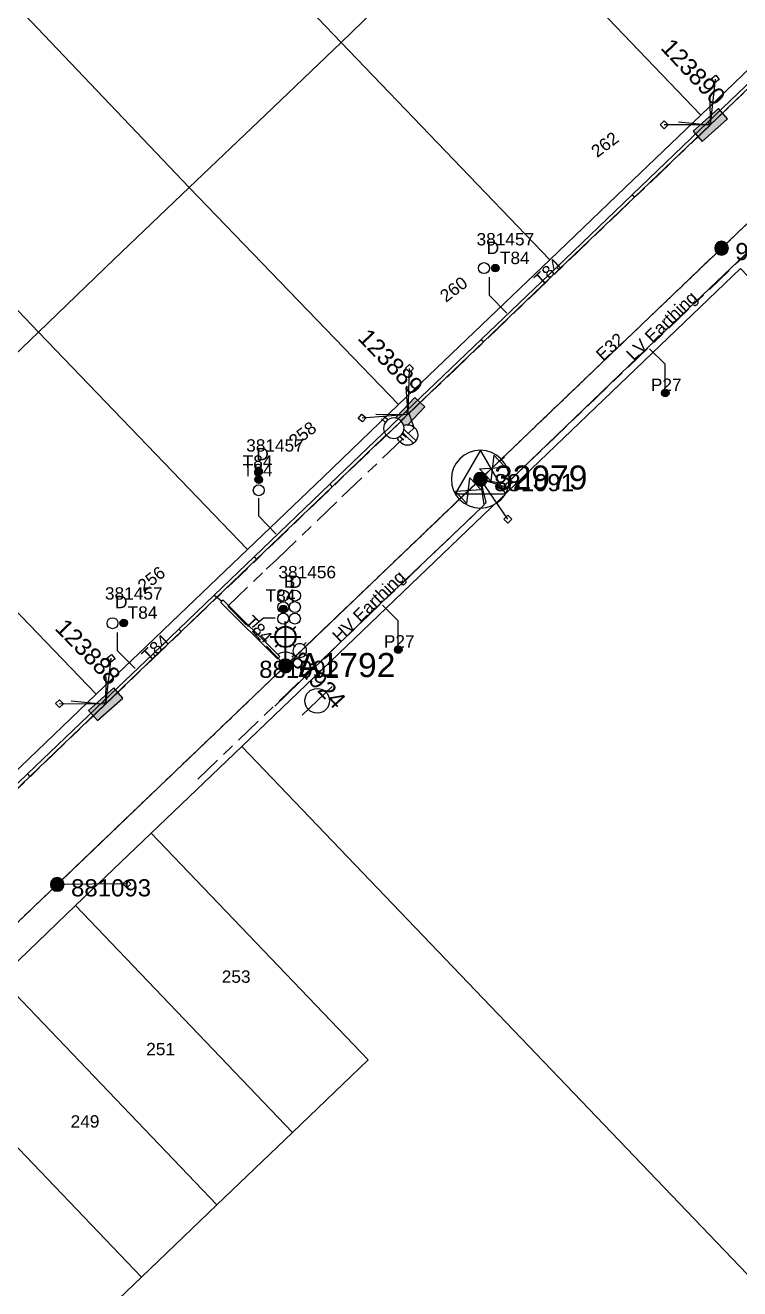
# Model space of a CAD drawing. Header units: metres. Extents: x 249598 to 250736, y 6276356 to 6277377.
# Drawn here: x 249900.1 to 250004.1, y 6276585.7 to 6276769.7 of the extents above; entities that cross this region are included whole.
import ezdxf
from ezdxf.enums import TextEntityAlignment as Align

# ---------------------------------------------------------------- set-up
doc = ezdxf.new("R2010")
doc.units = ezdxf.units.M
doc.linetypes.add('Cable Exist OH', pattern=[1, 1, 0])
doc.linetypes.add('Cable Exist UG', pattern=[8.2, 4, -1.2, 1.8, -1.2])
doc.layers.get('0').update_dxf_attribs({"color": 6})
doc.layers.add('Cadastre Land Parcels_SP_EXT', color=9, linetype='Continuous', lineweight=5)
doc.layers.add('Cadastre Roads_SP_EXT', color=9, linetype='Continuous', lineweight=5)
for name, color, linetype in [('Duct_SP_EXT', 7, 'Continuous'), ('Equip_LV_EXT', 7, 'Continuous'), ('Equip_SP_HV_EXT', 7, 'Continuous'), ('Equip_SP_LV_EXT', 7, 'Continuous'), ('Equip_SP_SL_EXT', 7, 'Continuous'), ('Mains_HV_EXT', 7, 'Continuous'), ('Mains_LV_EXT', 7, 'Continuous'), ('Mains_SL_EXT', 7, 'Continuous'), ('Services_SP_EXT', 7, 'Continuous'), ('Sub_SP_TR_HV_LV_EXT', 7, 'Continuous'), ('SupportsOH_SP_TR_HV_LV_SL_EXT', 7, 'Continuous'), ('SupportsUG_SP_LV_EXT', 7, 'Continuous'), ('Trench_SP_EXT', 7, 'Continuous')]:
    doc.layers.add(name, color=color, linetype=linetype)
doc.styles.add('HVSW_LABEL', font='arial.ttf')
doc.styles.add('iecARIAL', font='arial.ttf', dxfattribs={"height": 2})
doc.styles.add('POLE_LABEL', font='arial.ttf')
doc.styles.get("Standard").update_dxf_attribs({"font": 'arial.ttf'})
doc.linetypes.add('Cable E OH', pattern='A,9.4,["E",Standard,S=1.7,R=0,X=0,Y=-1],0', length=9.4)
doc.linetypes.add('Cable E UG', pattern='A,6,-0.5,["E",Standard,S=1.7,R=0,X=0.5,Y=-1],-2.9', length=9.4)

# ---------------------------------------------------------------- blocks, each defined once
blk = doc.blocks.new('SUB_POLE_EXT')
blk.add_wipeout([(0, 4.22), (0.42, 4.2), (0.83, 4.14), (1.21, 4.05), (1.62, 3.9), (1.99, 3.72), (2.35, 3.51), (2.68, 3.26), (2.99, 2.99), (3.28, 2.66), (3.52, 2.34), (3.76, 1.92), (3.9, 1.62), (4.04, 1.23), (4.18, 0.63), (4.22, 0), (4.18, -0.61), (4.06, -1.15), (3.9, -1.62), (3.58, -2.24), (3.22, -2.73), (2.97, -3.01), (2.68, -3.26), (2.36, -3.5), (2, -3.72), (1.64, -3.89), (1.25, -4.03), (0.82, -4.14), (0.42, -4.2), (0, -4.22), (-0.41, -4.2), (-0.8, -4.15), (-1.21, -4.05), (-1.62, -3.9), (-1.99, -3.73), (-2.35, -3.51), (-2.68, -3.26), (-2.96, -3.02), (-3.23, -2.72), (-3.51, -2.35), (-3.71, -2.01), (-3.91, -1.6), (-4.05, -1.21), (-4.16, -0.76), (-4.22, -0.14), (-4.21, 0.39), (-4.14, 0.83), (-4.03, 1.27), (-3.9, 1.63), (-3.71, 2.02), (-3.5, 2.37), (-3.28, 2.67), (-2.99, 2.99), (-2.68, 3.27), (-2.33, 3.52), (-1.98, 3.73), (-1.63, 3.9), (-1.2, 4.05), (-0.78, 4.15), (-0.4, 4.21)])
blk.add_line((2.16, 0.48), (2.16, 0.48, 0))
blk.add_lwpolyline([(-4.22, 0, 1), (4.22, 0, 1)], format="xyb", close=True)
blk.add_lwpolyline([(2.14, 0.52), (0, 4.22), (-3.66, -2.11), (3.66, -2.11)], close=True)
for tag, height, flags, p in [('ASSET_NUM', 3.5, 8, (2, 2)), ('STREET_CODE', 0.2, 9, (1.5, 0)), ('CONSTRUCTED_VOLTAGE', 0.2, 9, (1.5, -0.2)), ('OPERATING_VOLTAGE', 0.2, 9, (1.5, -0.6)), ('OPERATED_BY', 0.2, 9, (1.5, -0.8)), ('ORIENTATION', 0.2, 9, (1.5, -1.2)), ('OWNED_BY', 0.2, 9, (1.5, -1.4)), ('SECONDARY_VOLTAGE', 0.2, 9, (1.5, -1.6)), ('STATE', 0.2, 9, (1.5, -1.8)), ('NO_PHASES', 0.2, 9, (1.5, -0.4)), ('MAINTAINED_BY', 0.2, 9, (1.5, -1)), ('SUBSTATION_TYPE', 0.2, 9, (1.5, -2)), ('STREETNAME', 0.2, 9, (1.5, -2.8)), ('SUBURB', 0.2, 9, (1.5, -3)), ('Z', 0.2, 1, (1.5, -3.4)), ('USAGE', 0.2, 9, (1.5, -2.2)), ('LEGEND', 0.2, 9, (1.5, -2.4)), ('LOCATION', 0.2, 9, (1.5, -2.6)), ('NOTES', 0.2, 9, (1.5, -3.2))]:
    blk.add_attdef(tag, text='', height=height, dxfattribs=dict(flags=flags)).set_placement(p, align=Align.MIDDLE_LEFT)
blk = doc.blocks.new('PILLAR_EXT')
blk.add_hatch(color=256).paths.add_polyline_path([(-2.475, 0.99), (-2.475, -0.99), (2.475, -0.99), (2.475, 0.99)])
blk.add_lwpolyline([(-2.475, -0.99), (2.475, -0.99), (2.475, 0.99), (-2.475, 0.99)], close=True)
at = {"style": 'iecARIAL', "flags": 8}
blk.add_attdef('ASSET_NUM', (1.5, 3.5), '', height=2.5, dxfattribs=at)
for tag, p, flags in [('OWNED_BY', (0, -0.2), 9), ('STATE', (0, -0.4), 9), ('SUPPORT_TYPE', (0, -0.6), 9), ('STREETNAME', (0, -1.8), 9), ('SUBURB', (0, -2), 1), ('USAGE', (0, -0.8), 9), ('LEGEND', (0, -1), 9), ('LOCATION', (0, -1.2), 9), ('NOTES', (0, -1.4), 9), ('PARENT', (0, -1.6), 9)]:
    blk.add_attdef(tag, p, '', height=0.2, dxfattribs=dict(flags=flags))
blk = doc.blocks.new('DUCT_EXT')
blk.add_circle((0, 0.8), 0.8)
at = {"flags": 1}
blk.add_attdef('Z', (0, 0), '', height=0.2, dxfattribs=at)
at = {"flags": 9}
for tag, p in [('DUCT_CODE', (0, 0)), ('XSECT_TYPE', (0, -0.2)), ('STATE', (0, -0.6)), ('FB_REFERENCE', (0, -0.4)), ('NOTES', (0, -0.8))]:
    blk.add_attdef(tag, text='', height=0.2, dxfattribs=at).set_placement(p, align=Align.MIDDLE_LEFT)
blk = doc.blocks.new('LV_OH_LINKS_OPEN_EXT')
for p, q in [((-0.17, 4.97), (-0.17, 5.46)), ((0.17, 4.97), (0.17, 5.46)), ((-0.17, 3), (-0.17, 2.5)), ((0.17, 3), (0.17, 2.5))]:
    blk.add_line(p, q)
blk.add_lwpolyline([(0, 2.99, 1), (0, 4.98, 1)], format="xyb", close=True)
at = {"flags": 9}
for tag, p in [('ACTUAL_STATUS', (0, 0)), ('CONSTRUCTED_VOLTAGE', (0, -0.2)), ('OPERATING_VOLTAGE', (0, -0.6)), ('ORIENTATION', (0, -0.8)), ('OWNED_BY', (0, -1)), ('STATE', (0, -1.2)), ('SWITCH_TYPE', (0, -1.4)), ('NO_PHASES', (0, -0.4)), ('USAGE', (0, -1.6)), ('LEGEND', (0, -1.8)), ('NOTES', (0, -2))]:
    blk.add_attdef(tag, text='', height=0.2, dxfattribs=at).set_placement(p, align=Align.MIDDLE_LEFT)
at = {"flags": 1}
blk.add_attdef('Z', (0, 0), '', height=0.2, dxfattribs=at)
blk = doc.blocks.new('LV_OH_LINKS_DISTFUSE_EXT')
for p, q in [((0, 0), (0.96, 0)), ((3.84, 0), (4.8, 0))]:
    blk.add_line(p, q)
blk.add_lwpolyline([(3.84, -1.2), (3.84, 1.2), (0.96, -1.2), (0.96, 1.2)], close=True)
at = {"flags": 9}
for tag, p in [('ACTUAL_STATUS', (0, 0)), ('CONSTRUCTED_VOLTAGE', (0, -0.2)), ('OPERATING_VOLTAGE', (0, -0.6)), ('ORIENTATION', (0, -0.8)), ('OWNED_BY', (0, -1)), ('STATE', (0, -1.2)), ('SWITCH_TYPE', (0, -1.4)), ('NO_PHASES', (0, -0.4)), ('USAGE', (0, -1.6)), ('NOTES', (0, -1.8))]:
    blk.add_attdef(tag, text='', height=0.2, dxfattribs=at).set_placement(p, align=Align.MIDDLE_LEFT)
at = {"flags": 1}
blk.add_attdef('Z', (0, 0), '', height=0.2, dxfattribs=at)
blk = doc.blocks.new('SL_LANTERN_EXT')
at = {"lineweight": 40}
for p, q in [((-1.46, 5.68), (-1.06, 5.28)), ((0, 1.97), (0, 6.47)), ((1.46, 5.68), (1.06, 5.28)), ((-2.25, 4.22), (2.25, 4.22)), ((-1.46, 2.76), (-1.06, 3.16)), ((0, 0), (0, 2.72)), ((1.46, 2.76), (1.06, 3.16))]:
    blk.add_line(p, q, dxfattribs=at)
blk.add_circle((0, 4.22), 1.5, dxfattribs=at)
at = {"style": 'iecARIAL', "flags": 8}
blk.add_attdef('ASSET_NUM', (1.5, 1.5), '', height=2.5, dxfattribs=at)
for tag, p, height, flags in [('OPERATING_VOLTAGE', (0.98, -1.65), 0.2, 9), ('ORIENTATION', (0.98, -1.85), 0.2, 9), ('CONSTRUCTED_VOLTAGE', (0.98, -0.65), 0.2, 9), ('CONTROL_TYPE', (0.98, -0.85), 0.2, 9), ('LANTERN_PURPOSE', (0.98, -1.05), 0.2, 9), ('LANTERN_TYPE', (0.98, -1.25), 0.2, 9), ('NO_PHASES', (0.98, -1.45), 0.2, 9), ('LNUMBER', (2.18, -3.25), 2.5, 8), ('OWNED_BY', (0.98, -2.05), 0.2, 9), ('STATE', (0.98, -2.25), 0.2, 9), ('USAGE', (0.98, -2.45), 0.2, 9), ('CEXIST', (0.98, -2.65), 0.2, 9), ('CNEW', (0.98, -2.85), 0.2, 9), ('CNUMBER', (0.98, -3.05), 0.2, 9), ('CREMOVE', (0.98, -3.25), 0.2, 9), ('CREPLACE', (0.98, -3.45), 0.2, 9), ('LKINGHEIGHT', (0.98, -3.65), 0.2, 9), ('LBRACKET', (0.98, -3.85), 0.2, 9), ('LBRACKETVOCAB', (0.98, -4.05), 0.2, 9), ('LCATEGORY', (0.98, -4.25), 0.2, 9), ('LCHARGE1', (0.98, -4.45), 0.2, 9), ('LCHARGE1PERCENT', (0.98, -4.65), 0.2, 9), ('LCHARGE2', (0.98, -4.85), 0.2, 9), ('LCHARGE2PERCENT', (0.98, -5.05), 0.2, 9), ('LCHARGE3', (0.98, -5.25), 0.2, 9), ('LCHARGE3PERCENT', (0.98, -5.45), 0.2, 9), ('LEXIST', (0.98, -5.65), 0.2, 9), ('LLAMP', (0.98, -5.85), 0.2, 9), ('LLAMPVOCAB', (0.98, -6.05), 0.2, 9), ('LMAST', (0.98, -6.25), 0.2, 9), ('LMASTVOCAB', (0.98, -6.45), 0.2, 9), ('LNEW', (0.98, -6.65), 0.2, 9), ('LANTNUMBER', (0.98, -6.85), 0.2, 9), ('LOUTREACH', (0.98, -7.25), 0.2, 9), ('LOUTREACHVOCAB', (0.98, -7.45), 0.2, 9), ('STREETNAME', (0.98, -9.25), 0.2, 9), ('LRATECODE', (0.98, -7.65), 0.2, 9), ('LREMOVE', (0.98, -7.85), 0.2, 9), ('LREPLACE', (0.98, -8.05), 0.2, 9), ('LTYPE', (0.98, -8.25), 0.2, 9), ('LTYPEVOCAB', (0.98, -8.45), 0.2, 9), ('LEGEND', (0.98, -8.65), 0.2, 9), ('LOCATION', (0.98, -8.85), 0.2, 9), ('NOTES', (0.98, -9.05), 0.2, 9), ('SUBURB', (0.98, -9.45), 0.2, 1)]:
    blk.add_attdef(tag, p, '', height=height, dxfattribs=dict(flags=flags))
blk = doc.blocks.new('CCP_EXT')
at = {"flags": 9}
for tag, p in [('STATE', (0, -1.8)), ('LIFE_SUPPORT', (0, -1.6)), ('NOTES', (0, -2))]:
    blk.add_attdef(tag, text='', height=0.2, dxfattribs=at).set_placement(p, align=Align.MIDDLE_LEFT)
blk.add_wipeout([(0, 0.57), (0.57, 0), (0, -0.57), (-0.57, 0)])
blk.add_lwpolyline([(-0.57, 0), (0, 0.57), (0.57, 0), (0, -0.57), (-0.57, 0)])
at = {"flags": 1}
blk.add_attdef('Z', (0, 0), '', height=0.2, dxfattribs=at)
at = {"flags": 9}
for tag, p in [('CCP_TYPE', (0, 0)), ('CONSTRUCTED_VOLTAGE', (0, -0.2)), ('OPERATING_VOLTAGE', (0, -0.6)), ('ORIENTATION', (0, -0.8)), ('OWNED_BY', (0, -1)), ('NO_PHASES', (0, -0.4)), ('USAGE', (0, -1.2)), ('LEGEND', (0, -1.4))]:
    blk.add_attdef(tag, text='', height=0.2, dxfattribs=at).set_placement(p, align=Align.MIDDLE_LEFT)
blk = doc.blocks.new('POLE_EXT')
blk.add_hatch(color=256).paths.add_polyline_path([(-1, 0, 1), (1, 0, 1)])
blk.add_lwpolyline([(-1, 0, 1), (1, 0, 1)], format="xyb", close=True)
for tag, height, flags, p in [('pNumber', 2.5, 8, (-17.84, 2.07)), ('OWNED_BY', 0.2, 9, (1.35, -0.4)), ('SPECIAL_USE', 0.2, 9, (1.35, -0.8)), ('STATE', 0.2, 9, (1.35, -1)), ('cLV', 0.2, 9, (1.35, -1.4)), ('hDepth', 0.2, 9, (1.35, -1.6)), ('hDia', 0.2, 9, (1.35, -1.8)), ('PARENT', 0.2, 9, (1.35, -0.6)), ('USAGE', 0.2, 9, (1.35, -1.2)), ('cHV', 0.2, 9, (1.35, -2)), ('cLinedev', 0.2, 9, (1.35, -3.4)), ('LBRACKET', 0.2, 9, (1.35, -2.2)), ('LExisting', 0.2, 9, (1.35, -2.4)), ('LANTNUMBER', 0.2, 9, (1.35, -2.6)), ('LOther', 0.2, 9, (1.35, -2.8)), ('LRemove', 0.2, 9, (1.35, -3)), ('LEGEND', 0.2, 9, (1.35, -3.2)), ('LOCATION', 0.2, 9, (1.35, -3.6)), ('pExisting', 0.2, 9, (1.35, -3.8)), ('pFooting', 0.2, 9, (1.35, -4.4)), ('pNew', 0.2, 9, (1.35, -4.6)), ('pRelocate', 0.2, 9, (1.35, -5)), ('pRemove', 0.2, 9, (1.35, -5.2)), ('pReplace', 0.2, 9, (1.35, -5.4)), ('pStay', 0.2, 9, (1.35, -5.6)), ('PFNUMBER', 0.2, 9, (1.35, -4)), ('NEWPFNUMBER', 0.2, 9, (1.35, -4.2)), ('pType', 0.2, 9, (1.35, -5.8)), ('cspan', 0.2, 9, (1.35, -6)), ('STREETNAME', 0.2, 9, (1.35, -6.2)), ('SUBURB', 0.2, 9, (1.35, -6.4)), ('OPERATED_BY', 0.2, 9, (1.36, -7.01)), ('NOTES', 0.2, 9, (1.35, -6.6)), ('MAINTAINED_BY', 0.2, 9, (1.36, -6.81))]:
    blk.add_attdef(tag, text='', height=height, dxfattribs=dict(flags=flags)).set_placement(p, align=Align.MIDDLE_LEFT)
at = {"style": 'POLE_LABEL'}
for tag, height, flags, p in [('ASSET_NUM', 2.5, 8, (2, 2)), ('STRUCTURE_PLANT_NUMBER', 0.2, 9, (1.35, 0.03)), ('STREET_CODE', 0.2, 9, (1.35, -0.2))]:
    blk.add_attdef(tag, text='', height=height, dxfattribs=dict(at, flags=flags)).set_placement(p, align=Align.MIDDLE_LEFT)
at = {"flags": 1}
blk.add_attdef('Z', (1.35, -7.33), '', height=0.2, dxfattribs=at)
blk = doc.blocks.new('LV_UG_LINKS_CLOSED_EXT')
blk.add_wipeout([(-1.06, 1.06), (-1.18, 0.92), (-1.29, 0.76), (-1.37, 0.59), (-1.43, 0.42), (-1.48, 0.23), (-1.49, 0.05), (-1.49, -0.14), (-1.46, -0.33), (-1.41, -0.51), (-1.33, -0.68), (-1.24, -0.84), (-1.12, -0.99), (-0.99, -1.12), (-0.84, -1.24), (-0.68, -1.33), (-0.51, -1.41), (-0.33, -1.46), (-0.14, -1.49), (0.05, -1.49), (0.23, -1.48), (0.42, -1.43), (0.59, -1.37), (0.76, -1.29), (0.92, -1.18), (1.06, -1.06), (1.18, -0.92), (1.29, -0.76), (1.37, -0.59), (1.43, -0.42), (1.48, -0.23), (1.49, -0.05), (1.49, 0.14), (1.46, 0.33), (1.41, 0.51), (1.33, 0.68), (1.24, 0.84), (1.12, 0.99), (0.99, 1.12), (0.84, 1.24), (0.68, 1.33), (0.51, 1.41), (0.33, 1.46), (0.14, 1.49), (-0.05, 1.49), (-0.23, 1.48), (-0.42, 1.43), (-0.59, 1.37), (-0.76, 1.29), (-0.92, 1.18)])
for p, q in [((-0.25, -1.48), (-0.25, 1.48)), ((0.25, -1.48), (0.25, 1.48))]:
    blk.add_line(p, q)
blk.add_circle((0, 0), 1.5)
at = {"flags": 9}
for tag, p in [('ACTUAL_STATUS', (0, 0)), ('CONSTRUCTED_VOLTAGE', (0, -0.2)), ('OPERATING_VOLTAGE', (0, -0.6)), ('ORIENTATION', (0, -0.8)), ('STATE', (0, -1)), ('SWITCH_TYPE', (0, -1.2)), ('NO_PHASES', (0, -0.4)), ('USAGE', (0, -1.4)), ('NOTES', (0, -1.6))]:
    blk.add_attdef(tag, text='', height=0.2, dxfattribs=at).set_placement(p, align=Align.MIDDLE_LEFT)
at = {"flags": 1}
blk.add_attdef('Z', (0, 0), '', height=0.2, dxfattribs=at)
blk = doc.blocks.new('LV_UG_LINKS_OPEN_EXT')
blk.add_wipeout([(-0.25, 1.47), (-0.43, 1.43), (-0.61, 1.36), (-0.77, 1.28), (-0.93, 1.17), (-1.07, 1.05), (-1.19, 0.9), (-1.29, 0.75), (-1.38, 0.58), (-1.44, 0.4), (-1.48, 0.22), (-1.49, 0.03), (-1.49, -0.16), (-1.45, -0.34), (-1.4, -0.52), (-1.32, -0.69), (-1.23, -0.85), (-1.11, -1), (-0.98, -1.13), (-0.83, -1.24), (-0.66, -1.34), (-0.49, -1.41), (-0.31, -1.46), (-0.13, -1.49), (0.06, -1.49), (0.25, -1.47), (0.43, -1.43), (0.61, -1.36), (0.77, -1.28), (0.93, -1.17), (1.07, -1.05), (1.19, -0.9), (1.29, -0.75), (1.38, -0.58), (1.44, -0.4), (1.48, -0.22), (1.49, -0.03), (1.49, 0.16), (1.45, 0.34), (1.4, 0.52), (1.32, 0.69), (1.23, 0.85), (1.11, 1), (0.98, 1.13), (0.83, 1.24), (0.66, 1.34), (0.49, 1.41), (0.31, 1.46), (0.13, 1.49), (-0.06, 1.49)])
for p, q in [((-0.25, 1.47), (-0.25, 2.22)), ((0.25, 1.47), (0.25, 2.22)), ((-0.25, -1.47), (-0.25, -2.22)), ((0.25, -1.47), (0.25, -2.22))]:
    blk.add_line(p, q)
blk.add_lwpolyline([(0, -1.49, 1), (0, 1.49, 1)], format="xyb", close=True)
at = {"flags": 9}
for tag, p in [('ACTUAL_STATUS', (0, 0)), ('CONSTRUCTED_VOLTAGE', (0, -0.2)), ('OPERATING_VOLTAGE', (0, -0.6)), ('ORIENTATION', (0, -0.8)), ('STATE', (0, -1)), ('SWITCH_TYPE', (0, -1.2)), ('NO_PHASES', (0, -0.4)), ('USAGE', (0, -1.4)), ('NOTES', (0, -1.6))]:
    blk.add_attdef(tag, text='', height=0.2, dxfattribs=at).set_placement(p, align=Align.MIDDLE_LEFT)
at = {"flags": 1}
blk.add_attdef('Z', (0, 0), '', height=0.2, dxfattribs=at)
blk = doc.blocks.new('HV_ABS_CLOSED_EXT')
blk.add_line((-3, 6.87), (3, 6.87))
blk.add_circle((0, 6.87), 1.8)
at = {"style": 'HVSW_LABEL'}
for tag, height, flags, p in [('ASSET_NUM', 3.5, 8, (2, 2)), ('STREET_CODE', 0.2, 9, (0, -0.2))]:
    blk.add_attdef(tag, text='', height=height, dxfattribs=dict(at, flags=flags)).set_placement(p, align=Align.MIDDLE_LEFT)
at = {"flags": 1}
blk.add_attdef('Z', (0, 0), '', height=0.2, dxfattribs=at)
at = {"flags": 9}
for tag, p in [('ACTUAL_STATUS', (0, -0.4)), ('CONSTRUCTED_VOLTAGE', (0, -0.6)), ('OPERATING_VOLTAGE', (0, -1)), ('ORIENTATION', (0, -1.2)), ('OWNED_BY', (0, -1.4)), ('STATE', (0, -1.6)), ('SWITCH_TYPE', (0, -1.8)), ('NO_PHASES', (0, -0.8)), ('STREETNAME', (0, -2.6)), ('SUBURB', (0, -2.8)), ('USAGE', (0, -2)), ('LEGEND', (0, -2.2)), ('LOCATION', (0, -2.4)), ('NOTES', (0, -3))]:
    blk.add_attdef(tag, text='', height=0.2, dxfattribs=at).set_placement(p, align=Align.MIDDLE_LEFT)
blk = doc.blocks.new('CABLE_LARGE_EXT')
h = blk.add_hatch(color=256)
edge = h.paths.add_edge_path()
edge.add_arc((0, 0.55), 0.55, 0, 360)
blk.add_circle((0, 0.55), 0.55)
at = {"flags": 1}
blk.add_attdef('Z', (0, 0), '', height=0.2, dxfattribs=at)
at = {"flags": 9}
for tag, p in [('COND_CODE', (0, 0)), ('STATE', (0, -0.4)), ('XSECT_SIZE', (0, -0.6)), ('FB_REFERENCE', (0, -0.2)), ('NOTES', (0, -0.8))]:
    blk.add_attdef(tag, text='', height=0.2, dxfattribs=at).set_placement(p, align=Align.MIDDLE_LEFT)

msp = doc.modelspace()

# ---------------------------------------------------------------- linework, layer by layer
at = {"layer": 'Cadastre Land Parcels_SP_EXT', "linetype": 'Continuous'}
for points in [[(249957.05, 6276777.9), (249968.05, 6276788.35), (249938.17, 6276819.6), (249916.15, 6276798.51), (249946.06, 6276767.2), (249957.05, 6276777.9)], [(250009.48, 6276767.19), (250020.49, 6276777.73), (249990.07, 6276809.44), (249979.06, 6276798.82), (249968.05, 6276788.35), (249998.47, 6276756.64), (250009.48, 6276767.19)], [(249935.05, 6276756.68), (249946.06, 6276767.2), (249916.15, 6276798.51), (249894.13, 6276777.42), (249923.96, 6276746.1), (249935.05, 6276756.68)], [(249987.46, 6276746.1), (249998.47, 6276756.64), (249968.05, 6276788.35), (249957.05, 6276777.9), (249946.06, 6276767.2), (249976.46, 6276735.56), (249987.46, 6276746.1)], [(249913.02, 6276735.65), (249923.96, 6276746.1), (249894.13, 6276777.42), (249872.12, 6276756.33), (249902.01, 6276725.02), (249913.02, 6276735.65)], [(249965.45, 6276725.01), (249976.46, 6276735.56), (249946.06, 6276767.2), (249935.05, 6276756.68), (249923.96, 6276746.1), (249954.45, 6276714.47), (249965.45, 6276725.01)], [(249891.09, 6276714.59), (249902.01, 6276725.02), (249872.12, 6276756.33), (249850.1, 6276735.24), (249879.97, 6276703.9), (249891.09, 6276714.59)], [(249943.44, 6276703.92), (249954.45, 6276714.47), (249923.96, 6276746.1), (249913.02, 6276735.65), (249902.01, 6276725.02), (249932.42, 6276693.38), (249943.44, 6276703.92)], [(249917.67, 6276679.25), (249921.42, 6276682.83), (249932.42, 6276693.38), (249902.01, 6276725.02), (249891.09, 6276714.59), (249879.97, 6276703.9), (249910.41, 6276672.29), (249917.67, 6276679.25)], [(249899.4, 6276661.74), (249910.41, 6276672.29), (249879.97, 6276703.9), (249869.07, 6276693.48), (249857.97, 6276682.95), (249888.39, 6276651.2), (249899.4, 6276661.74)], [(250140.34, 6276446.76), (249931.61, 6276664.7), (249918.4, 6276652.06), (249949.99, 6276619.04), (249938.99, 6276608.49), (249927.99, 6276597.95), (249916.98, 6276587.41), (249905.97, 6276576.86), (249894.96, 6276566.32), (249883.95, 6276555.77), (249872.97, 6276545.23), (249864.61, 6276537.21), (249861.96, 6276534.68), (249850.93, 6276524.14), (249839.92, 6276513.59), (249847.33, 6276505.89), (249836.29, 6276495.34), (249825.31, 6276484.8), (249828.48, 6276481.47), (249935.92, 6276369.31), (249975.53, 6276403.42), (250045.76, 6276356.16), (250140.34, 6276446.76)], [(249938.99, 6276608.49), (249949.99, 6276619.04), (249918.4, 6276652.06), (249907.39, 6276641.52), (249938.99, 6276608.49)], [(249938.99, 6276608.49), (249907.39, 6276641.52), (249896.38, 6276630.97), (249927.99, 6276597.95), (249938.99, 6276608.49)], [(249927.99, 6276597.95), (249896.38, 6276630.97), (249885.38, 6276620.43), (249916.98, 6276587.41), (249927.99, 6276597.95)], [(249916.98, 6276587.41), (249885.38, 6276620.43), (249874.37, 6276609.88), (249905.97, 6276576.86), (249916.98, 6276587.41)]]:
    msp.add_lwpolyline(points, close=True, dxfattribs=at)
at = {"layer": 'Duct_SP_EXT'}
for p, q in [((249999.48, 6276755.59), (249999.65, 6276755.42)), ((249999.48, 6276755.59), (249999.65, 6276755.42)), ((249999.81, 6276755.24), (249999.65, 6276755.42)), ((249999.81, 6276755.24), (249999.65, 6276755.42)), ((249988.47, 6276745.04), (249977.47, 6276734.5)), ((249988.81, 6276744.7), (249977.8, 6276734.15)), ((249988.47, 6276745.04), (249988.64, 6276744.87)), ((249988.81, 6276744.7), (249988.64, 6276744.87)), ((249977.47, 6276734.5), (249966.46, 6276723.96)), ((249977.47, 6276734.5), (249977.63, 6276734.33)), ((249977.8, 6276734.15), (249966.79, 6276723.61)), ((249977.8, 6276734.15), (249977.63, 6276734.33)), ((249966.46, 6276723.96), (249966.62, 6276723.78)), ((249966.79, 6276723.61), (249966.62, 6276723.78)), ((249944.45, 6276702.87), (249933.43, 6276692.32)), ((249944.78, 6276702.52), (249933.76, 6276691.98)), ((249944.45, 6276702.87), (249944.61, 6276702.69)), ((249944.78, 6276702.52), (249944.61, 6276702.69)), ((249933.43, 6276692.32), (249927.61, 6276686.75)), ((249933.43, 6276692.32), (249933.6, 6276692.15)), ((249933.76, 6276691.98), (249933.6, 6276692.15)), ((249933.76, 6276691.98), (249927.94, 6276686.4)), ((249927.61, 6276686.75), (249922.43, 6276681.78)), ((249927.61, 6276686.75), (249927.78, 6276686.57)), ((249927.61, 6276686.75), (249927.78, 6276686.57)), ((249927.94, 6276686.4), (249927.78, 6276686.57)), ((249927.94, 6276686.4), (249927.78, 6276686.57)), ((249927.94, 6276686.4), (249922.76, 6276681.43)), ((249928.55, 6276685.67), (249928.72, 6276685.84)), ((249928.55, 6276685.67), (249936.82, 6276677.46)), ((249928.89, 6276686.01), (249928.72, 6276685.84)), ((249928.89, 6276686.01), (249937.16, 6276677.8)), ((249922.43, 6276681.78), (249918.68, 6276678.19)), ((249922.76, 6276681.43), (249919.01, 6276677.85)), ((249922.43, 6276681.78), (249922.59, 6276681.61)), ((249922.76, 6276681.43), (249922.59, 6276681.61)), ((249918.68, 6276678.19), (249918.85, 6276678.02)), ((249919.01, 6276677.85), (249918.85, 6276678.02)), ((249936.82, 6276677.46), (249936.99, 6276677.63)), ((249937.16, 6276677.8), (249936.99, 6276677.63)), ((249911.42, 6276671.23), (249911.58, 6276671.06)), ((249911.42, 6276671.23), (249911.58, 6276671.06)), ((249911.75, 6276670.89), (249911.58, 6276671.06)), ((249911.75, 6276670.89), (249911.58, 6276671.06)), ((249900.41, 6276660.69), (249889.4, 6276650.15)), ((249900.74, 6276660.34), (249889.73, 6276649.8)), ((249900.41, 6276660.69), (249900.58, 6276660.52)), ((249900.74, 6276660.34), (249900.58, 6276660.52))]:
    msp.add_line(p, q, dxfattribs=at)
for points in [[(249967.63, 6276733.03), (249967.63, 6276730.42), (249970.21, 6276727.78)], [(249993.28, 6276716.7), (249993.28, 6276720.35), (249990.99, 6276722.62)], [(249934.02, 6276700.87), (249934.02, 6276698.26), (249936.61, 6276695.62)], [(249954.4, 6276679.33), (249954.4, 6276682.98), (249952.11, 6276685.25)], [(249936.46, 6276683.37), (249934.77, 6276683.37), (249933.17, 6276682.04)], [(249913.48, 6276681.28), (249913.48, 6276678.67), (249916.07, 6276676.03)]]:
    msp.add_lwpolyline(points, dxfattribs=at)
at = {"layer": 'Mains_HV_EXT', "linetype": 'Cable E UG'}
for points in [[(250008.98, 6276740.21), (249994.6, 6276726.49)], [(249994.6, 6276726.49), (249980.05, 6276712.51)], [(249950.72, 6276684.48), (249965.2, 6276698.24)], [(249936.41, 6276670.55), (249950.75, 6276684.5)]]:
    msp.add_lwpolyline(points, dxfattribs=at)
at = {"layer": 'Mains_LV_EXT', "linetype": 'Continuous'}
msp.add_lwpolyline([(249939.41, 6276677.81, 0.360242), (249936.88, 6276678.1)], format="xyb", dxfattribs=at)
at = {"layer": 'Mains_LV_EXT', "linetype": 'Cable Exist OH'}
msp.add_lwpolyline([(249904.74, 6276644.61), (249882.51, 6276623.32)], dxfattribs=at)
at = {"layer": 'Trench_SP_EXT', "linetype": 'Cable Exist UG'}
for points in [[(249995.2, 6276755.64), (249999.86, 6276755.2), (249999.8, 6276759.65)], [(249951.15, 6276713.06), (249955.84, 6276713.03), (249955.54, 6276717.24)], [(249927.81, 6276686.6), (249928.72, 6276685.84)], [(249937.93, 6276676.49), (249937.09, 6276677.36)], [(249906.77, 6276671.34), (249911.79, 6276670.84), (249911.88, 6276675.73)]]:
    msp.add_lwpolyline(points, dxfattribs=at)

# ---------------------------------------------------------------- block references
at = {"layer": 'Duct_SP_EXT'}
for name, p, rotation in [('DUCT_EXT', (249966.08, 6276734.35), 269.8186848557442), ('CABLE_LARGE_EXT', (249967.97, 6276734.35), 269.8186848557442), ('CABLE_LARGE_EXT', (249933.5, 6276704.73), 269.7470342012616), ('CABLE_LARGE_EXT', (249933.52, 6276703.55), 269.9066397438929), ('DUCT_EXT', (249933.28, 6276702.01), 269.7479238512283), ('DUCT_EXT', (249911.98, 6276682.64), 270.212205624688), ('CABLE_LARGE_EXT', (249913.87, 6276682.66), 270.212205624688)]:
    msp.add_blockref(name, p, dxfattribs=dict(at, rotation=rotation))
for name, p in [('CABLE_LARGE_EXT', (249993.28, 6276715.62)), ('DUCT_EXT', (249937.65, 6276685.85)), ('DUCT_EXT', (249939.35, 6276685.87)), ('DUCT_EXT', (249937.64, 6276684.17)), ('CABLE_LARGE_EXT', (249937.64, 6276684.17)), ('DUCT_EXT', (249939.34, 6276684.19)), ('DUCT_EXT', (249937.64, 6276682.5)), ('DUCT_EXT', (249939.34, 6276682.52)), ('CABLE_LARGE_EXT', (249954.4, 6276678.25))]:
    msp.add_blockref(name, p, dxfattribs=at)
at = {"layer": 'Equip_SP_HV_EXT'}
ref = msp.add_blockref('HV_ABS_CLOSED_EXT', (249937.84, 6276676.3), dxfattribs=dict(at, rotation=223.7557990431415))
ref.add_attrib('ASSET_NUM', 'A1792', dxfattribs={"layer": '0', "height": 3.5, "style": 'HVSW_LABEL'}).set_placement((249939.84, 6276676.55), align=Align.MIDDLE_LEFT)
at = {"layer": 'Equip_SP_LV_EXT', "rotation": 315.9740455923397}
msp.add_blockref('LV_OH_LINKS_OPEN_EXT', (249937.29, 6276675.79), dxfattribs=at)
at = {"layer": 'Equip_SP_SL_EXT'}
ref = msp.add_blockref('SL_LANTERN_EXT', (249937.97, 6276676.43), dxfattribs=at)
ref.add_attrib('ASSET_NUM', '81924', dxfattribs={"layer": '0', "height": 2.5, "rotation": 312.636, "style": 'iecARIAL'}).set_placement((249939.47, 6276677.93), align=Align.MIDDLE_LEFT)
at = {"layer": 'Sub_SP_TR_HV_LV_EXT'}
ref = msp.add_blockref('SUB_POLE_EXT', (249966.35, 6276703.61), dxfattribs=at)
ref.add_attrib('ASSET_NUM', '32979', dxfattribs={"layer": '0', "height": 3.5}).set_placement((249968.35, 6276703.86), align=Align.MIDDLE_LEFT)
at = {"layer": 'SupportsOH_SP_TR_HV_LV_SL_EXT'}
ref = msp.add_blockref('POLE_EXT', (250001.48, 6276737.26), dxfattribs=at)
ref.add_attrib('ASSET_NUM', '904607', dxfattribs={"layer": '0', "height": 2.5, "style": 'POLE_LABEL'}).set_placement((250003.48, 6276738.01), align=Align.TOP_LEFT)
ref = msp.add_blockref('POLE_EXT', (249937.97, 6276676.43), dxfattribs=at)
ref.add_attrib('ASSET_NUM', '881092', dxfattribs={"layer": '0', "height": 2.5, "style": 'POLE_LABEL'}).set_placement((249939.97, 6276677.18), align=Align.TOP_CENTER)
at = {"layer": 'SupportsUG_SP_LV_EXT'}
ref = msp.add_blockref('PILLAR_EXT', (249999.86, 6276755.2), dxfattribs=dict(at, rotation=41.81385073961134))
ref.add_attrib('ASSET_NUM', '123890', dxfattribs={"layer": '0', "height": 2.5, "rotation": 313.19, "style": 'iecARIAL'}).set_placement((250001.36, 6276758.7), align=Align.MIDDLE_RIGHT)
ref = msp.add_blockref('PILLAR_EXT', (249955.84, 6276713.03), dxfattribs=dict(at, rotation=46.35007779626781))
ref.add_attrib('ASSET_NUM', '123889', dxfattribs={"layer": '0', "height": 2.5, "rotation": 313.9268, "style": 'iecARIAL'}).set_placement((249957.34, 6276716.53), align=Align.MIDDLE_RIGHT)
ref = msp.add_blockref('PILLAR_EXT', (249911.79, 6276670.84), dxfattribs=dict(at, rotation=41.30710279635159))
ref.add_attrib('ASSET_NUM', '123888', dxfattribs={"layer": '0', "height": 2.5, "rotation": 314.3304, "style": 'iecARIAL'}).set_placement((249913.29, 6276674.34), align=Align.MIDDLE_RIGHT)

# ---------------------------------------------------------------- texts
at = {"layer": 'Cadastre Land Parcels_SP_EXT'}
for s, rotation, p in [('262', 37.2588, (249983.36, 6276750.37)), ('260', 37.2541, (249961.34, 6276729.29)), ('258', 37.2579, (249939.33, 6276708.19)), ('256', 37.2537, (249917.31, 6276687.1))]:
    msp.add_text(s, height=1.8, rotation=rotation, dxfattribs=at).set_placement(p)
for s, p in [('253', (249928.69, 6276630.28)), ('251', (249917.69, 6276619.73)), ('249', (249906.68, 6276609.19))]:
    msp.add_text(s, height=1.8, dxfattribs=at).set_placement(p)
at = {"layer": 'Duct_SP_EXT'}
for s, p in [('381457', (249965.8, 6276737.66)), ('D', (249967.27, 6276736.41)), ('T84', (249969.2, 6276734.94)), ('P27', (249991.18, 6276716.47)), ('381457', (249932.25, 6276707.63)), ('T84', (249931.74, 6276705.28)), ('D', (249933.72, 6276706.38)), ('T84', (249931.75, 6276704.04)), ('381456', (249936.94, 6276689.18)), ('B', (249937.74, 6276687.82)), ('D', (249938.53, 6276687.79)), ('381457', (249911.68, 6276686.08)), ('D', (249913.15, 6276684.83)), ('T84', (249935.08, 6276685.76)), ('T84', (249914.99, 6276683.3)), ('P27', (249952.3, 6276679.1))]:
    msp.add_text(s, height=1.8, dxfattribs=at).set_placement(p)
at = {"layer": 'Mains_HV_EXT'}
for s, rotation, p in [('LV Earthing', 43.8637, (249988.64, 6276720.77)), ('HV Earthing', 44.2313, (249945.86, 6276679.75))]:
    msp.add_text(s, height=1.8, rotation=rotation, dxfattribs=at).set_placement(p)
at = {"layer": 'Mains_LV_EXT'}
for s, rotation, p in [('T84', 43.7588, (249975.23, 6276731.63)), ('E32', 42.6762, (249984.21, 6276720.72)), ('T84', 314.0396, (249931.91, 6276682.71)), ('T84', 43.7512, (249918.09, 6276676.89))]:
    msp.add_text(s, height=1.8, rotation=rotation, dxfattribs=at).set_placement(p)

# ---------------------------------------------------------------- next in the draw order: linework, layer by layer
at = {"layer": 'Cadastre Land Parcels_SP_EXT', "linetype": 'Continuous'}
msp.add_lwpolyline([(250213, 6276516.35), (250004.25, 6276734.28), (249931.61, 6276664.7), (250140.34, 6276446.76), (250213, 6276516.35)], close=True, dxfattribs=at)
at = {"layer": 'Mains_HV_EXT', "linetype": 'Cable E UG'}
for points in [[(249980.05, 6276712.51), (249969.7, 6276702.56), (249966.35, 6276703.61)], [(249965.2, 6276698.24), (249966.89, 6276699.88), (249966.35, 6276703.61)]]:
    msp.add_lwpolyline(points, dxfattribs=at)
at = {"layer": 'Mains_HV_EXT', "linetype": 'Cable Exist OH'}
msp.add_lwpolyline([(249937.89, 6276676.35), (249966.35, 6276703.61)], dxfattribs=at)
at = {"layer": 'Mains_LV_EXT', "linetype": 'Cable Exist OH'}
msp.add_lwpolyline([(249966.35, 6276703.61), (249937.97, 6276676.44)], dxfattribs=at)

# ---------------------------------------------------------------- next in the draw order: block references
at = {"layer": 'Equip_LV_EXT'}
for rotation in [43.1803745647327, 223.6467430850215]:
    msp.add_blockref('LV_OH_LINKS_DISTFUSE_EXT', (249966.35, 6276703.61), dxfattribs=dict(at, rotation=rotation))
at = {"layer": 'Services_SP_EXT'}
for p, rotation in [((250000.58, 6276761.89), 263.8138507864157), ((249993.13, 6276755.22), 359.8138508708348), ((249912.58, 6276677.53), 263.3071027365413), ((249905.07, 6276670.92), 359.3071025746202)]:
    msp.add_blockref('CCP_EXT', p, dxfattribs=dict(at, rotation=rotation))
msp.add_blockref('CCP_EXT', (249914.87, 6276644.67), dxfattribs=at)
at = {"layer": 'SupportsOH_SP_TR_HV_LV_SL_EXT'}
ref = msp.add_blockref('POLE_EXT', (249966.35, 6276703.61), dxfattribs=at)
ref.add_attrib('ASSET_NUM', '881091', dxfattribs={"layer": '0', "height": 2.5, "style": 'POLE_LABEL'}).set_placement((249968.35, 6276704.36), align=Align.TOP_LEFT)

# ---------------------------------------------------------------- next in the draw order: linework, layer by layer
at = {"layer": 'Duct_SP_EXT'}
for p, q in [((250010.49, 6276766.13), (249999.48, 6276755.59)), ((250010.82, 6276765.79), (249999.81, 6276755.24)), ((249999.48, 6276755.59), (249988.47, 6276745.04)), ((249999.81, 6276755.24), (249988.81, 6276744.7)), ((249918.68, 6276678.19), (249911.42, 6276671.23)), ((249919.01, 6276677.85), (249911.75, 6276670.89)), ((249911.42, 6276671.23), (249900.41, 6276660.69)), ((249911.75, 6276670.89), (249900.74, 6276660.34))]:
    msp.add_line(p, q, dxfattribs=at)
at = {"layer": 'Mains_HV_EXT', "linetype": 'Cable Exist OH'}
for points in [[(249966.35, 6276703.61), (250001.48, 6276737.26), (250032.15, 6276766.64), (250071.16, 6276804)], [(249849.68, 6276591.87), (249882.51, 6276623.32), (249904.74, 6276644.61), (249937.97, 6276676.43)]]:
    msp.add_lwpolyline(points, dxfattribs=at)
at = {"layer": 'Mains_HV_EXT', "linetype": 'Cable E OH'}
msp.add_lwpolyline([(249966.35, 6276703.61), (249937.97, 6276676.43), (249937.97, 6276676.43), (249904.74, 6276644.61), (249904.74, 6276644.61), (249882.51, 6276623.32), (249882.51, 6276623.32), (249849.69, 6276591.88), (249849.69, 6276591.88), (249816.56, 6276560.14), (249784.5, 6276529.21), (249749.14, 6276569.56), (249713.81, 6276605.27), (249713.81, 6276605.27), (249694.82, 6276625.39), (249669.66, 6276650.45)], dxfattribs=at)
at = {"layer": 'Mains_LV_EXT', "linetype": 'Cable Exist UG'}
for points in [[(250043.89, 6276797.44), (249999.84, 6276755.2)], [(249911.77, 6276670.85), (249867.82, 6276628.57)]]:
    msp.add_lwpolyline(points, dxfattribs=at)
at = {"layer": 'Mains_LV_EXT', "linetype": 'Cable Exist OH'}
for points in [[(250032.15, 6276766.64), (250001.48, 6276737.26), (249966.35, 6276703.61)], [(249937.97, 6276676.44), (249904.74, 6276644.61)]]:
    msp.add_lwpolyline(points, dxfattribs=at)
at = {"layer": 'Mains_SL_EXT', "linetype": 'Cable Exist OH'}
msp.add_lwpolyline([(249784.5, 6276529.21), (249816.56, 6276560.14), (249849.69, 6276591.88), (249882.51, 6276623.32), (249904.74, 6276644.61), (249937.97, 6276676.43)], dxfattribs=at)
at = {"layer": 'Services_SP_EXT'}
for points in [[(249999.86, 6276755.2), (250000.58, 6276761.89)], [(249999.86, 6276755.2), (249993.13, 6276755.22)], [(249911.79, 6276670.84), (249912.58, 6276677.53)], [(249911.79, 6276670.84), (249905.07, 6276670.92)], [(249914.87, 6276644.67), (249904.74, 6276644.61)]]:
    msp.add_lwpolyline(points, dxfattribs=at)

# ---------------------------------------------------------------- next in the draw order: block references
for p, rotation in [((249956.03, 6276719.75), 268.350077857979), ((249949.13, 6276712.52), 4.350077967870063)]:
    msp.add_blockref('CCP_EXT', p, dxfattribs=dict(at, rotation=rotation))
msp.add_blockref('CCP_EXT', (249970.35, 6276697.8), dxfattribs=at)
at = {"layer": 'SupportsOH_SP_TR_HV_LV_SL_EXT'}
ref = msp.add_blockref('POLE_EXT', (249904.74, 6276644.61), dxfattribs=at)
ref.add_attrib('ASSET_NUM', '881093', dxfattribs={"layer": '0', "height": 2.5, "style": 'POLE_LABEL'}).set_placement((249906.74, 6276645.36), align=Align.TOP_LEFT)

# ---------------------------------------------------------------- next in the draw order: linework, layer by layer
at = {"layer": 'Cadastre Roads_SP_EXT', "linetype": 'Continuous'}
for points in [[(250009.48, 6276767.19), (249998.47, 6276756.64), (249987.46, 6276746.1), (249976.46, 6276735.56), (249965.45, 6276725.01), (249954.45, 6276714.47), (249943.44, 6276703.92), (249932.42, 6276693.38), (249921.42, 6276682.83), (249917.67, 6276679.25), (249910.41, 6276672.29), (249899.4, 6276661.74), (249888.39, 6276651.2), (249877.38, 6276640.66), (249866.38, 6276630.11), (249855.38, 6276619.57), (249844.36, 6276609.02), (249833.36, 6276598.47), (249822.36, 6276587.93), (249811.34, 6276577.39)], [(249841.34, 6276578.26), (249852.35, 6276588.8), (249863.36, 6276599.34), (249874.37, 6276609.89), (249885.38, 6276620.43), (249896.38, 6276630.97), (249907.39, 6276641.52), (249918.4, 6276652.06), (249931.61, 6276664.7), (250004.25, 6276734.28)]]:
    msp.add_lwpolyline(points, dxfattribs=at)
at = {"layer": 'Services_SP_EXT'}
msp.add_lwpolyline([(249970.35, 6276697.8), (249966.35, 6276703.61)], dxfattribs=at)
at = {"layer": 'Trench_SP_EXT', "linetype": 'Cable Exist UG'}
msp.add_lwpolyline([(249925.19, 6276659.94), (249967.22, 6276700.2), (249966.35, 6276703.61), (249970.09, 6276702.91), (250011.89, 6276742.92)], dxfattribs=at)

# ---------------------------------------------------------------- next in the draw order: block references
at = {"layer": 'Equip_LV_EXT', "rotation": 46.35007774800483}
msp.add_blockref('LV_UG_LINKS_CLOSED_EXT', (249955.74, 6276710.05), dxfattribs=at)

# ---------------------------------------------------------------- next in the draw order: block references
at = {"layer": 'Equip_LV_EXT', "rotation": 46.35007777213633}
msp.add_blockref('LV_UG_LINKS_OPEN_EXT', (249953.75, 6276711.04), dxfattribs=at)

# ---------------------------------------------------------------- next in the draw order: linework, layer by layer
at = {"layer": 'Duct_SP_EXT'}
for p, q in [((249966.46, 6276723.96), (249955.46, 6276713.42)), ((249966.79, 6276723.61), (249955.8, 6276713.07)), ((249955.46, 6276713.42), (249944.45, 6276702.87)), ((249955.8, 6276713.07), (249944.78, 6276702.52)), ((249955.46, 6276713.42), (249955.63, 6276713.25)), ((249955.46, 6276713.42), (249955.63, 6276713.25)), ((249955.8, 6276713.07), (249955.63, 6276713.25)), ((249955.8, 6276713.07), (249955.63, 6276713.25))]:
    msp.add_line(p, q, dxfattribs=at)
at = {"layer": 'Mains_LV_EXT', "linetype": 'Cable Exist UG'}
for points in [[(249999.93, 6276755.28), (249955.8, 6276713.03)], [(249911.77, 6276670.85), (249952.46, 6276709.8), (249955.82, 6276713.05)], [(249937.97, 6276676.44), (249929.57, 6276685.13), (249929.57, 6276685.13), (249935.18, 6276690.49), (249936.64, 6276691.88), (249936.64, 6276691.88), (249946.2, 6276701.03), (249956.73, 6276711.11), (249955.96, 6276713.18)]]:
    msp.add_lwpolyline(points, dxfattribs=at)
at = {"layer": 'Mains_SL_EXT', "linetype": 'Cable Exist OH'}
msp.add_lwpolyline([(249937.97, 6276676.43), (249966.35, 6276703.61), (250001.48, 6276737.26), (250032.15, 6276766.64), (250064.28, 6276797.41), (250096.66, 6276828.43), (250102.47, 6276834)], dxfattribs=at)
at = {"layer": 'Services_SP_EXT'}
for points in [[(249955.84, 6276713.03), (249956.03, 6276719.75)], [(249955.84, 6276713.03), (249949.13, 6276712.52)]]:
    msp.add_lwpolyline(points, dxfattribs=at)

doc.saveas('drawing.dxf')
